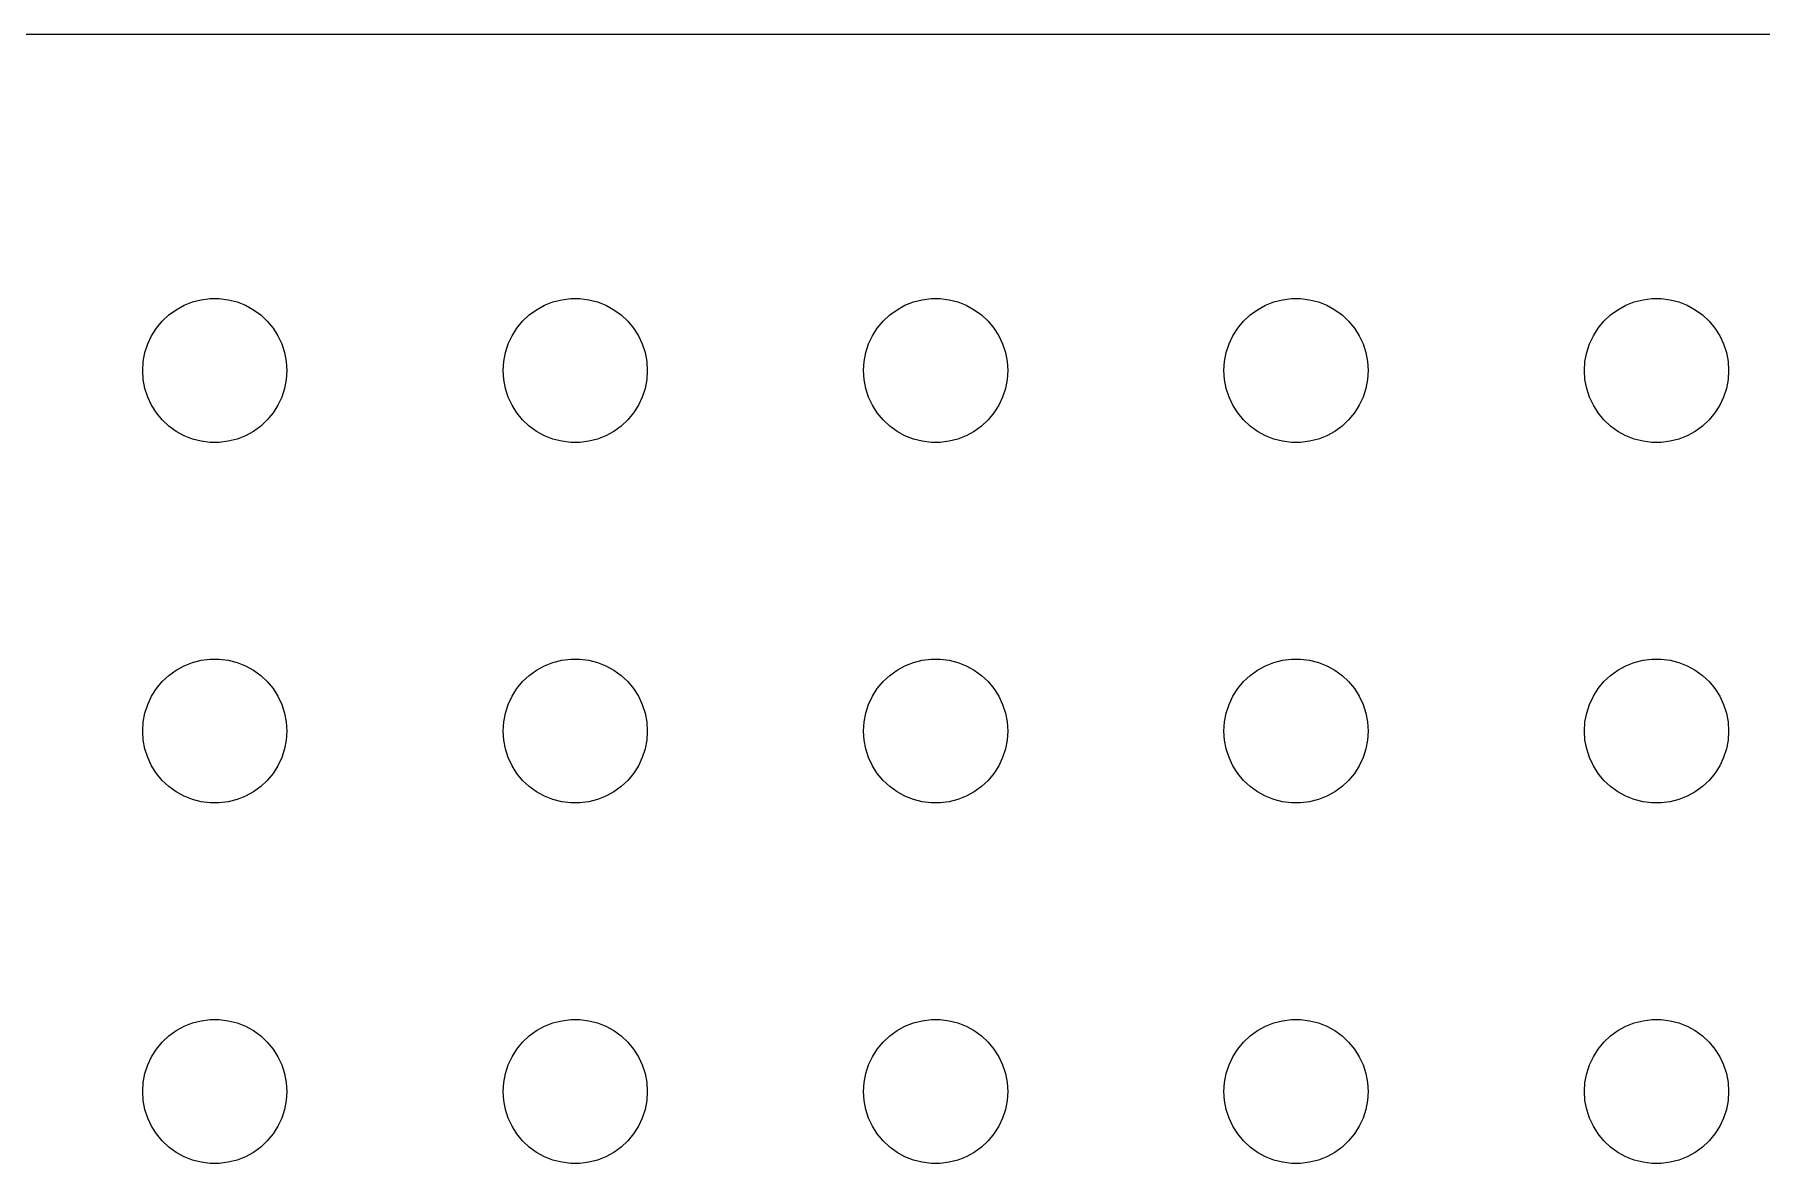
# Model space of a CAD drawing. Header units: metres. Extents: x -134 to 134, y 62 to 166.
# Drawn here: x -3.75 to 32.18, y 142.5 to 165.99 of the extents above; entities that cross this region are included whole.
import ezdxf

# ---------------------------------------------------------------- set-up
doc = ezdxf.new("R2010")
doc.units = ezdxf.units.M

msp = doc.modelspace()

# ---------------------------------------------------------------- linework, layer by layer
for p, q in [((129.814, 165.99), (-129.814, 165.99)), ((-0.95613, 160.156), (-0.80373, 160.266)), ((-0.80373, 160.266), (-0.63866, 160.357)), ((-0.63866, 160.357), (-0.46352, 160.427)), ((-0.46352, 160.427), (-0.28107, 160.473)), ((-0.28107, 160.473), (-0.09418, 160.497)), ((-0.09418, 160.497), (0.09418, 160.497)), ((0.09418, 160.497), (0.28107, 160.473)), ((0.28107, 160.473), (0.46352, 160.427)), ((0.46352, 160.427), (0.63866, 160.357)), ((0.63866, 160.357), (0.80373, 160.266)), ((0.80373, 160.266), (0.95613, 160.156)), ((6.54385, 160.156), (6.69626, 160.266)), ((6.69626, 160.266), (6.86133, 160.357)), ((6.86133, 160.357), (7.03647, 160.427)), ((7.03647, 160.427), (7.21892, 160.473)), ((7.21892, 160.473), (7.40581, 160.497)), ((7.40581, 160.497), (7.59418, 160.497)), ((7.59418, 160.497), (7.78107, 160.473)), ((7.78107, 160.473), (7.96352, 160.427)), ((7.96352, 160.427), (8.13866, 160.357)), ((8.13866, 160.357), (8.30373, 160.266)), ((8.30373, 160.266), (8.45613, 160.156)), ((14.0439, 160.156), (14.1963, 160.266)), ((14.1963, 160.266), (14.3613, 160.357)), ((14.3613, 160.357), (14.5365, 160.427)), ((14.5365, 160.427), (14.7189, 160.473)), ((14.7189, 160.473), (14.9058, 160.497)), ((14.9058, 160.497), (15.0942, 160.497)), ((15.0942, 160.497), (15.2811, 160.473)), ((15.2811, 160.473), (15.4635, 160.427)), ((15.4635, 160.427), (15.6387, 160.357)), ((15.6387, 160.357), (15.8037, 160.266)), ((15.8037, 160.266), (15.9561, 160.156)), ((21.5439, 160.156), (21.6963, 160.266)), ((21.6963, 160.266), (21.8613, 160.357)), ((21.8613, 160.357), (22.0365, 160.427)), ((22.0365, 160.427), (22.2189, 160.473)), ((22.2189, 160.473), (22.4058, 160.497)), ((22.4058, 160.497), (22.5942, 160.497)), ((22.5942, 160.497), (22.7811, 160.473)), ((22.7811, 160.473), (22.9635, 160.427)), ((22.9635, 160.427), (23.1387, 160.357)), ((23.1387, 160.357), (23.3037, 160.266)), ((23.3037, 160.266), (23.4561, 160.156)), ((29.0439, 160.156), (29.1963, 160.266)), ((29.1963, 160.266), (29.3613, 160.357)), ((29.3613, 160.357), (29.5365, 160.427)), ((29.5365, 160.427), (29.7189, 160.473)), ((29.7189, 160.473), (29.9058, 160.497)), ((29.9058, 160.497), (30.0942, 160.497)), ((30.0942, 160.497), (30.2811, 160.473)), ((30.2811, 160.473), (30.4635, 160.427)), ((30.4635, 160.427), (30.6387, 160.357)), ((30.6387, 160.357), (30.8037, 160.266)), ((30.8037, 160.266), (30.9561, 160.156)), ((-1.21352, 159.882), (-1.09344, 160.027)), ((-1.09344, 160.027), (-0.95613, 160.156)), ((0.95613, 160.156), (1.09344, 160.027)), ((1.09344, 160.027), (1.21352, 159.882)), ((6.28647, 159.882), (6.40654, 160.027)), ((6.40654, 160.027), (6.54385, 160.156)), ((8.45613, 160.156), (8.59344, 160.027)), ((8.59344, 160.027), (8.71352, 159.882)), ((13.7865, 159.882), (13.9065, 160.027)), ((13.9065, 160.027), (14.0439, 160.156)), ((15.9561, 160.156), (16.0934, 160.027)), ((16.0934, 160.027), (16.2135, 159.882)), ((21.2865, 159.882), (21.4065, 160.027)), ((21.4065, 160.027), (21.5439, 160.156)), ((23.4561, 160.156), (23.5934, 160.027)), ((23.5934, 160.027), (23.7135, 159.882)), ((28.7865, 159.882), (28.9065, 160.027)), ((28.9065, 160.027), (29.0439, 160.156)), ((30.9561, 160.156), (31.0934, 160.027)), ((31.0934, 160.027), (31.2135, 159.882)), ((-1.45287, 159.373), (-1.39465, 159.552)), ((-1.39465, 159.552), (-1.31445, 159.723)), ((-1.31445, 159.723), (-1.21352, 159.882)), ((1.21352, 159.882), (1.31445, 159.723)), ((1.31445, 159.723), (1.39465, 159.552)), ((1.39465, 159.552), (1.45287, 159.373)), ((6.04712, 159.373), (6.10533, 159.552)), ((6.10533, 159.552), (6.18553, 159.723)), ((6.18553, 159.723), (6.28647, 159.882)), ((8.71352, 159.882), (8.81445, 159.723)), ((8.81445, 159.723), (8.89465, 159.552)), ((8.89465, 159.552), (8.95287, 159.373)), ((13.5471, 159.373), (13.6053, 159.552)), ((13.6053, 159.552), (13.6855, 159.723)), ((13.6855, 159.723), (13.7865, 159.882)), ((16.2135, 159.882), (16.3145, 159.723)), ((16.3145, 159.723), (16.3947, 159.552)), ((16.3947, 159.552), (16.4529, 159.373)), ((21.0471, 159.373), (21.1053, 159.552)), ((21.1053, 159.552), (21.1855, 159.723)), ((21.1855, 159.723), (21.2865, 159.882)), ((23.7135, 159.882), (23.8145, 159.723)), ((23.8145, 159.723), (23.8947, 159.552)), ((23.8947, 159.552), (23.9529, 159.373)), ((28.5471, 159.373), (28.6053, 159.552)), ((28.6053, 159.552), (28.6855, 159.723)), ((28.6855, 159.723), (28.7865, 159.882)), ((31.2135, 159.882), (31.3145, 159.723)), ((31.3145, 159.723), (31.3947, 159.552)), ((31.3947, 159.552), (31.4529, 159.373)), ((-1.5, 159), (-1.48816, 159.188)), ((-1.48816, 159.188), (-1.45287, 159.373)), ((1.45287, 159.373), (1.48816, 159.188)), ((1.48816, 159.188), (1.5, 159)), ((6, 159), (6.01183, 159.188)), ((6.01183, 159.188), (6.04712, 159.373)), ((8.95287, 159.373), (8.98816, 159.188)), ((8.98816, 159.188), (9, 159)), ((13.5, 159), (13.5118, 159.188)), ((13.5118, 159.188), (13.5471, 159.373)), ((16.4529, 159.373), (16.4882, 159.188)), ((16.4882, 159.188), (16.5, 159)), ((21, 159), (21.0118, 159.188)), ((21.0118, 159.188), (21.0471, 159.373)), ((23.9529, 159.373), (23.9882, 159.188)), ((23.9882, 159.188), (24, 159)), ((28.5, 159), (28.5118, 159.188)), ((28.5118, 159.188), (28.5471, 159.373)), ((31.4529, 159.373), (31.4882, 159.188)), ((31.4882, 159.188), (31.5, 159)), ((-1.48816, 158.812), (-1.5, 159)), ((1.5, 159), (1.48816, 158.812)), ((6.01183, 158.812), (6, 159)), ((9, 159), (8.98816, 158.812)), ((13.5118, 158.812), (13.5, 159)), ((16.5, 159), (16.4882, 158.812)), ((21.0118, 158.812), (21, 159)), ((24, 159), (23.9882, 158.812)), ((28.5118, 158.812), (28.5, 159)), ((31.5, 159), (31.4882, 158.812)), ((-1.45287, 158.627), (-1.48816, 158.812)), ((-1.39465, 158.448), (-1.45287, 158.627)), ((1.45287, 158.627), (1.39465, 158.448)), ((1.48816, 158.812), (1.45287, 158.627)), ((6.04712, 158.627), (6.01183, 158.812)), ((6.10533, 158.448), (6.04712, 158.627)), ((8.95287, 158.627), (8.89465, 158.448)), ((8.98816, 158.812), (8.95287, 158.627)), ((13.5471, 158.627), (13.5118, 158.812)), ((13.6053, 158.448), (13.5471, 158.627)), ((16.4529, 158.627), (16.3947, 158.448)), ((16.4882, 158.812), (16.4529, 158.627)), ((21.0471, 158.627), (21.0118, 158.812)), ((21.1053, 158.448), (21.0471, 158.627)), ((23.9529, 158.627), (23.8947, 158.448)), ((23.9882, 158.812), (23.9529, 158.627)), ((28.5471, 158.627), (28.5118, 158.812)), ((28.6053, 158.448), (28.5471, 158.627)), ((31.4529, 158.627), (31.3947, 158.448)), ((31.4882, 158.812), (31.4529, 158.627)), ((-1.31445, 158.277), (-1.39465, 158.448)), ((-1.21352, 158.118), (-1.31445, 158.277)), ((-1.09344, 157.973), (-1.21352, 158.118)), ((1.21352, 158.118), (1.09344, 157.973)), ((1.31445, 158.277), (1.21352, 158.118)), ((1.39465, 158.448), (1.31445, 158.277)), ((6.18553, 158.277), (6.10533, 158.448)), ((6.28647, 158.118), (6.18553, 158.277)), ((6.40654, 157.973), (6.28647, 158.118)), ((8.71352, 158.118), (8.59344, 157.973)), ((8.81445, 158.277), (8.71352, 158.118)), ((8.89465, 158.448), (8.81445, 158.277)), ((13.6855, 158.277), (13.6053, 158.448)), ((13.7865, 158.118), (13.6855, 158.277)), ((13.9065, 157.973), (13.7865, 158.118)), ((16.2135, 158.118), (16.0934, 157.973)), ((16.3145, 158.277), (16.2135, 158.118)), ((16.3947, 158.448), (16.3145, 158.277)), ((21.1855, 158.277), (21.1053, 158.448)), ((21.2865, 158.118), (21.1855, 158.277)), ((21.4065, 157.973), (21.2865, 158.118)), ((23.7135, 158.118), (23.5934, 157.973)), ((23.8145, 158.277), (23.7135, 158.118)), ((23.8947, 158.448), (23.8145, 158.277)), ((28.6855, 158.277), (28.6053, 158.448)), ((28.7865, 158.118), (28.6855, 158.277)), ((28.9065, 157.973), (28.7865, 158.118)), ((31.2135, 158.118), (31.0934, 157.973)), ((31.3145, 158.277), (31.2135, 158.118)), ((31.3947, 158.448), (31.3145, 158.277)), ((-0.95613, 157.844), (-1.09344, 157.973)), ((-0.80373, 157.734), (-0.95613, 157.844)), ((0.95613, 157.844), (0.80373, 157.734)), ((1.09344, 157.973), (0.95613, 157.844)), ((6.54385, 157.844), (6.40654, 157.973)), ((6.69626, 157.734), (6.54385, 157.844)), ((8.45613, 157.844), (8.30373, 157.734)), ((8.59344, 157.973), (8.45613, 157.844)), ((14.0439, 157.844), (13.9065, 157.973)), ((14.1963, 157.734), (14.0439, 157.844)), ((15.9561, 157.844), (15.8037, 157.734)), ((16.0934, 157.973), (15.9561, 157.844)), ((21.5439, 157.844), (21.4065, 157.973)), ((21.6963, 157.734), (21.5439, 157.844)), ((23.4561, 157.844), (23.3037, 157.734)), ((23.5934, 157.973), (23.4561, 157.844)), ((29.0439, 157.844), (28.9065, 157.973)), ((29.1963, 157.734), (29.0439, 157.844)), ((30.9561, 157.844), (30.8037, 157.734)), ((31.0934, 157.973), (30.9561, 157.844)), ((-0.63866, 157.643), (-0.80373, 157.734)), ((-0.46352, 157.573), (-0.63866, 157.643)), ((-0.28107, 157.527), (-0.46352, 157.573)), ((-0.09418, 157.503), (-0.28107, 157.527)), ((0.09418, 157.503), (-0.09418, 157.503)), ((0.28107, 157.527), (0.09418, 157.503)), ((0.46352, 157.573), (0.28107, 157.527)), ((0.63866, 157.643), (0.46352, 157.573)), ((0.80373, 157.734), (0.63866, 157.643)), ((6.86133, 157.643), (6.69626, 157.734)), ((7.03647, 157.573), (6.86133, 157.643)), ((7.21892, 157.527), (7.03647, 157.573)), ((7.40581, 157.503), (7.21892, 157.527)), ((7.59418, 157.503), (7.40581, 157.503)), ((7.78107, 157.527), (7.59418, 157.503)), ((7.96352, 157.573), (7.78107, 157.527)), ((8.13866, 157.643), (7.96352, 157.573)), ((8.30373, 157.734), (8.13866, 157.643)), ((14.3613, 157.643), (14.1963, 157.734)), ((14.5365, 157.573), (14.3613, 157.643)), ((14.7189, 157.527), (14.5365, 157.573)), ((14.9058, 157.503), (14.7189, 157.527)), ((15.0942, 157.503), (14.9058, 157.503)), ((15.2811, 157.527), (15.0942, 157.503)), ((15.4635, 157.573), (15.2811, 157.527)), ((15.6387, 157.643), (15.4635, 157.573)), ((15.8037, 157.734), (15.6387, 157.643)), ((21.8613, 157.643), (21.6963, 157.734)), ((22.0365, 157.573), (21.8613, 157.643)), ((22.2189, 157.527), (22.0365, 157.573)), ((22.4058, 157.503), (22.2189, 157.527)), ((22.5942, 157.503), (22.4058, 157.503)), ((22.7811, 157.527), (22.5942, 157.503)), ((22.9635, 157.573), (22.7811, 157.527)), ((23.1387, 157.643), (22.9635, 157.573)), ((23.3037, 157.734), (23.1387, 157.643)), ((29.3613, 157.643), (29.1963, 157.734)), ((29.5365, 157.573), (29.3613, 157.643)), ((29.7189, 157.527), (29.5365, 157.573)), ((29.9058, 157.503), (29.7189, 157.527)), ((30.0942, 157.503), (29.9058, 157.503)), ((30.2811, 157.527), (30.0942, 157.503)), ((30.4635, 157.573), (30.2811, 157.527)), ((30.6387, 157.643), (30.4635, 157.573)), ((30.8037, 157.734), (30.6387, 157.643)), ((-0.95613, 152.656), (-0.80373, 152.766)), ((-0.80373, 152.766), (-0.63866, 152.857)), ((-0.63866, 152.857), (-0.46352, 152.927)), ((-0.46352, 152.927), (-0.28107, 152.973)), ((-0.28107, 152.973), (-0.09418, 152.997)), ((-0.09418, 152.997), (0.09418, 152.997)), ((0.09418, 152.997), (0.28107, 152.973)), ((0.28107, 152.973), (0.46352, 152.927)), ((0.46352, 152.927), (0.63866, 152.857)), ((0.63866, 152.857), (0.80373, 152.766)), ((0.80373, 152.766), (0.95613, 152.656)), ((6.54385, 152.656), (6.69626, 152.766)), ((6.69626, 152.766), (6.86133, 152.857)), ((6.86133, 152.857), (7.03647, 152.927)), ((7.03647, 152.927), (7.21892, 152.973)), ((7.21892, 152.973), (7.40581, 152.997)), ((7.40581, 152.997), (7.59418, 152.997)), ((7.59418, 152.997), (7.78107, 152.973)), ((7.78107, 152.973), (7.96352, 152.927)), ((7.96352, 152.927), (8.13866, 152.857)), ((8.13866, 152.857), (8.30373, 152.766)), ((8.30373, 152.766), (8.45613, 152.656)), ((14.0439, 152.656), (14.1963, 152.766)), ((14.1963, 152.766), (14.3613, 152.857)), ((14.3613, 152.857), (14.5365, 152.927)), ((14.5365, 152.927), (14.7189, 152.973)), ((14.7189, 152.973), (14.9058, 152.997)), ((14.9058, 152.997), (15.0942, 152.997)), ((15.0942, 152.997), (15.2811, 152.973)), ((15.2811, 152.973), (15.4635, 152.927)), ((15.4635, 152.927), (15.6387, 152.857)), ((15.6387, 152.857), (15.8037, 152.766)), ((15.8037, 152.766), (15.9561, 152.656)), ((21.5439, 152.656), (21.6963, 152.766)), ((21.6963, 152.766), (21.8613, 152.857)), ((21.8613, 152.857), (22.0365, 152.927)), ((22.0365, 152.927), (22.2189, 152.973)), ((22.2189, 152.973), (22.4058, 152.997)), ((22.4058, 152.997), (22.5942, 152.997)), ((22.5942, 152.997), (22.7811, 152.973)), ((22.7811, 152.973), (22.9635, 152.927)), ((22.9635, 152.927), (23.1387, 152.857)), ((23.1387, 152.857), (23.3037, 152.766)), ((23.3037, 152.766), (23.4561, 152.656)), ((29.0439, 152.656), (29.1963, 152.766)), ((29.1963, 152.766), (29.3613, 152.857)), ((29.3613, 152.857), (29.5365, 152.927)), ((29.5365, 152.927), (29.7189, 152.973)), ((29.7189, 152.973), (29.9058, 152.997)), ((29.9058, 152.997), (30.0942, 152.997)), ((30.0942, 152.997), (30.2811, 152.973)), ((30.2811, 152.973), (30.4635, 152.927)), ((30.4635, 152.927), (30.6387, 152.857)), ((30.6387, 152.857), (30.8037, 152.766)), ((30.8037, 152.766), (30.9561, 152.656)), ((-1.31445, 152.223), (-1.21352, 152.382)), ((-1.21352, 152.382), (-1.09344, 152.527)), ((-1.09344, 152.527), (-0.95613, 152.656)), ((0.95613, 152.656), (1.09344, 152.527)), ((1.09344, 152.527), (1.21352, 152.382)), ((1.21352, 152.382), (1.31445, 152.223)), ((6.18553, 152.223), (6.28647, 152.382)), ((6.28647, 152.382), (6.40654, 152.527)), ((6.40654, 152.527), (6.54385, 152.656)), ((8.45613, 152.656), (8.59344, 152.527)), ((8.59344, 152.527), (8.71352, 152.382)), ((8.71352, 152.382), (8.81445, 152.223)), ((13.6855, 152.223), (13.7865, 152.382)), ((13.7865, 152.382), (13.9065, 152.527)), ((13.9065, 152.527), (14.0439, 152.656)), ((15.9561, 152.656), (16.0934, 152.527)), ((16.0934, 152.527), (16.2135, 152.382)), ((16.2135, 152.382), (16.3145, 152.223)), ((21.1855, 152.223), (21.2865, 152.382)), ((21.2865, 152.382), (21.4065, 152.527)), ((21.4065, 152.527), (21.5439, 152.656)), ((23.4561, 152.656), (23.5934, 152.527)), ((23.5934, 152.527), (23.7135, 152.382)), ((23.7135, 152.382), (23.8145, 152.223)), ((28.6855, 152.223), (28.7865, 152.382)), ((28.7865, 152.382), (28.9065, 152.527)), ((28.9065, 152.527), (29.0439, 152.656)), ((30.9561, 152.656), (31.0934, 152.527)), ((31.0934, 152.527), (31.2135, 152.382)), ((31.2135, 152.382), (31.3145, 152.223)), ((-1.45287, 151.873), (-1.39465, 152.052)), ((-1.39465, 152.052), (-1.31445, 152.223)), ((1.31445, 152.223), (1.39465, 152.052)), ((1.39465, 152.052), (1.45287, 151.873)), ((6.04712, 151.873), (6.10533, 152.052)), ((6.10533, 152.052), (6.18553, 152.223)), ((8.81445, 152.223), (8.89465, 152.052)), ((8.89465, 152.052), (8.95287, 151.873)), ((13.5471, 151.873), (13.6053, 152.052)), ((13.6053, 152.052), (13.6855, 152.223)), ((16.3145, 152.223), (16.3947, 152.052)), ((16.3947, 152.052), (16.4529, 151.873)), ((21.0471, 151.873), (21.1053, 152.052)), ((21.1053, 152.052), (21.1855, 152.223)), ((23.8145, 152.223), (23.8947, 152.052)), ((23.8947, 152.052), (23.9529, 151.873)), ((28.5471, 151.873), (28.6053, 152.052)), ((28.6053, 152.052), (28.6855, 152.223)), ((31.3145, 152.223), (31.3947, 152.052)), ((31.3947, 152.052), (31.4529, 151.873)), ((-1.5, 151.5), (-1.48816, 151.688)), ((-1.48816, 151.688), (-1.45287, 151.873)), ((1.45287, 151.873), (1.48816, 151.688)), ((1.48816, 151.688), (1.5, 151.5)), ((6, 151.5), (6.01183, 151.688)), ((6.01183, 151.688), (6.04712, 151.873)), ((8.95287, 151.873), (8.98816, 151.688)), ((8.98816, 151.688), (9, 151.5)), ((13.5, 151.5), (13.5118, 151.688)), ((13.5118, 151.688), (13.5471, 151.873)), ((16.4529, 151.873), (16.4882, 151.688)), ((16.4882, 151.688), (16.5, 151.5)), ((21, 151.5), (21.0118, 151.688)), ((21.0118, 151.688), (21.0471, 151.873)), ((23.9529, 151.873), (23.9882, 151.688)), ((23.9882, 151.688), (24, 151.5)), ((28.5, 151.5), (28.5118, 151.688)), ((28.5118, 151.688), (28.5471, 151.873)), ((31.4529, 151.873), (31.4882, 151.688)), ((31.4882, 151.688), (31.5, 151.5)), ((-1.48816, 151.312), (-1.5, 151.5)), ((-1.45287, 151.127), (-1.48816, 151.312)), ((1.48816, 151.312), (1.45287, 151.127)), ((1.5, 151.5), (1.48816, 151.312)), ((6.01183, 151.312), (6, 151.5)), ((6.04712, 151.127), (6.01183, 151.312)), ((8.98816, 151.312), (8.95287, 151.127)), ((9, 151.5), (8.98816, 151.312)), ((13.5118, 151.312), (13.5, 151.5)), ((13.5471, 151.127), (13.5118, 151.312)), ((16.4882, 151.312), (16.4529, 151.127)), ((16.5, 151.5), (16.4882, 151.312)), ((21.0118, 151.312), (21, 151.5)), ((21.0471, 151.127), (21.0118, 151.312)), ((23.9882, 151.312), (23.9529, 151.127)), ((24, 151.5), (23.9882, 151.312)), ((28.5118, 151.312), (28.5, 151.5)), ((28.5471, 151.127), (28.5118, 151.312)), ((31.4882, 151.312), (31.4529, 151.127)), ((31.5, 151.5), (31.4882, 151.312)), ((-1.39465, 150.948), (-1.45287, 151.127)), ((-1.31445, 150.777), (-1.39465, 150.948)), ((1.39465, 150.948), (1.31445, 150.777)), ((1.45287, 151.127), (1.39465, 150.948)), ((6.10533, 150.948), (6.04712, 151.127)), ((6.18553, 150.777), (6.10533, 150.948)), ((8.89465, 150.948), (8.81445, 150.777)), ((8.95287, 151.127), (8.89465, 150.948)), ((13.6053, 150.948), (13.5471, 151.127)), ((13.6855, 150.777), (13.6053, 150.948)), ((16.3947, 150.948), (16.3145, 150.777)), ((16.4529, 151.127), (16.3947, 150.948)), ((21.1053, 150.948), (21.0471, 151.127)), ((21.1855, 150.777), (21.1053, 150.948)), ((23.8947, 150.948), (23.8145, 150.777)), ((23.9529, 151.127), (23.8947, 150.948)), ((28.6053, 150.948), (28.5471, 151.127)), ((28.6855, 150.777), (28.6053, 150.948)), ((31.3947, 150.948), (31.3145, 150.777)), ((31.4529, 151.127), (31.3947, 150.948)), ((-1.21352, 150.618), (-1.31445, 150.777)), ((-1.09344, 150.473), (-1.21352, 150.618)), ((1.21352, 150.618), (1.09344, 150.473)), ((1.31445, 150.777), (1.21352, 150.618)), ((6.28647, 150.618), (6.18553, 150.777)), ((6.40654, 150.473), (6.28647, 150.618)), ((8.71352, 150.618), (8.59344, 150.473)), ((8.81445, 150.777), (8.71352, 150.618)), ((13.7865, 150.618), (13.6855, 150.777)), ((13.9065, 150.473), (13.7865, 150.618)), ((16.2135, 150.618), (16.0934, 150.473)), ((16.3145, 150.777), (16.2135, 150.618)), ((21.2865, 150.618), (21.1855, 150.777)), ((21.4065, 150.473), (21.2865, 150.618)), ((23.7135, 150.618), (23.5934, 150.473)), ((23.8145, 150.777), (23.7135, 150.618)), ((28.7865, 150.618), (28.6855, 150.777)), ((28.9065, 150.473), (28.7865, 150.618)), ((31.2135, 150.618), (31.0934, 150.473)), ((31.3145, 150.777), (31.2135, 150.618)), ((-0.95613, 150.344), (-1.09344, 150.473)), ((-0.80373, 150.234), (-0.95613, 150.344)), ((-0.63866, 150.143), (-0.80373, 150.234)), ((0.80373, 150.234), (0.63866, 150.143)), ((0.95613, 150.344), (0.80373, 150.234)), ((1.09344, 150.473), (0.95613, 150.344)), ((6.54385, 150.344), (6.40654, 150.473)), ((6.69626, 150.234), (6.54385, 150.344)), ((6.86133, 150.143), (6.69626, 150.234)), ((8.30373, 150.234), (8.13866, 150.143)), ((8.45613, 150.344), (8.30373, 150.234)), ((8.59344, 150.473), (8.45613, 150.344)), ((14.0439, 150.344), (13.9065, 150.473)), ((14.1963, 150.234), (14.0439, 150.344)), ((14.3613, 150.143), (14.1963, 150.234)), ((15.8037, 150.234), (15.6387, 150.143)), ((15.9561, 150.344), (15.8037, 150.234)), ((16.0934, 150.473), (15.9561, 150.344)), ((21.5439, 150.344), (21.4065, 150.473)), ((21.6963, 150.234), (21.5439, 150.344)), ((21.8613, 150.143), (21.6963, 150.234)), ((23.3037, 150.234), (23.1387, 150.143)), ((23.4561, 150.344), (23.3037, 150.234)), ((23.5934, 150.473), (23.4561, 150.344)), ((29.0439, 150.344), (28.9065, 150.473)), ((29.1963, 150.234), (29.0439, 150.344)), ((29.3613, 150.143), (29.1963, 150.234)), ((30.8037, 150.234), (30.6387, 150.143)), ((30.9561, 150.344), (30.8037, 150.234)), ((31.0934, 150.473), (30.9561, 150.344)), ((-0.46352, 150.073), (-0.63866, 150.143)), ((-0.28107, 150.027), (-0.46352, 150.073)), ((-0.09418, 150.003), (-0.28107, 150.027)), ((0.09418, 150.003), (-0.09418, 150.003)), ((0.28107, 150.027), (0.09418, 150.003)), ((0.46352, 150.073), (0.28107, 150.027)), ((0.63866, 150.143), (0.46352, 150.073)), ((7.03647, 150.073), (6.86133, 150.143)), ((7.21892, 150.027), (7.03647, 150.073)), ((7.40581, 150.003), (7.21892, 150.027)), ((7.59418, 150.003), (7.40581, 150.003)), ((7.78107, 150.027), (7.59418, 150.003)), ((7.96352, 150.073), (7.78107, 150.027)), ((8.13866, 150.143), (7.96352, 150.073)), ((14.5365, 150.073), (14.3613, 150.143)), ((14.7189, 150.027), (14.5365, 150.073)), ((14.9058, 150.003), (14.7189, 150.027)), ((15.0942, 150.003), (14.9058, 150.003)), ((15.2811, 150.027), (15.0942, 150.003)), ((15.4635, 150.073), (15.2811, 150.027)), ((15.6387, 150.143), (15.4635, 150.073)), ((22.0365, 150.073), (21.8613, 150.143)), ((22.2189, 150.027), (22.0365, 150.073)), ((22.4058, 150.003), (22.2189, 150.027)), ((22.5942, 150.003), (22.4058, 150.003)), ((22.7811, 150.027), (22.5942, 150.003)), ((22.9635, 150.073), (22.7811, 150.027)), ((23.1387, 150.143), (22.9635, 150.073)), ((29.5365, 150.073), (29.3613, 150.143)), ((29.7189, 150.027), (29.5365, 150.073)), ((29.9058, 150.003), (29.7189, 150.027)), ((30.0942, 150.003), (29.9058, 150.003)), ((30.2811, 150.027), (30.0942, 150.003)), ((30.4635, 150.073), (30.2811, 150.027)), ((30.6387, 150.143), (30.4635, 150.073)), ((-0.95613, 145.156), (-0.80373, 145.266)), ((-0.80373, 145.266), (-0.63866, 145.357)), ((-0.63866, 145.357), (-0.46352, 145.427)), ((-0.46352, 145.427), (-0.28107, 145.473)), ((-0.28107, 145.473), (-0.09418, 145.497)), ((-0.09418, 145.497), (0.09418, 145.497)), ((0.09418, 145.497), (0.28107, 145.473)), ((0.28107, 145.473), (0.46352, 145.427)), ((0.46352, 145.427), (0.63866, 145.357)), ((0.63866, 145.357), (0.80373, 145.266)), ((0.80373, 145.266), (0.95613, 145.156)), ((6.54385, 145.156), (6.69626, 145.266)), ((6.69626, 145.266), (6.86133, 145.357)), ((6.86133, 145.357), (7.03647, 145.427)), ((7.03647, 145.427), (7.21892, 145.473)), ((7.21892, 145.473), (7.40581, 145.497)), ((7.40581, 145.497), (7.59418, 145.497)), ((7.59418, 145.497), (7.78107, 145.473)), ((7.78107, 145.473), (7.96352, 145.427)), ((7.96352, 145.427), (8.13866, 145.357)), ((8.13866, 145.357), (8.30373, 145.266)), ((8.30373, 145.266), (8.45613, 145.156)), ((14.0439, 145.156), (14.1963, 145.266)), ((14.1963, 145.266), (14.3613, 145.357)), ((14.3613, 145.357), (14.5365, 145.427)), ((14.5365, 145.427), (14.7189, 145.473)), ((14.7189, 145.473), (14.9058, 145.497)), ((14.9058, 145.497), (15.0942, 145.497)), ((15.0942, 145.497), (15.2811, 145.473)), ((15.2811, 145.473), (15.4635, 145.427)), ((15.4635, 145.427), (15.6387, 145.357)), ((15.6387, 145.357), (15.8037, 145.266)), ((15.8037, 145.266), (15.9561, 145.156)), ((21.5439, 145.156), (21.6963, 145.266)), ((21.6963, 145.266), (21.8613, 145.357)), ((21.8613, 145.357), (22.0365, 145.427)), ((22.0365, 145.427), (22.2189, 145.473)), ((22.2189, 145.473), (22.4058, 145.497)), ((22.4058, 145.497), (22.5942, 145.497)), ((22.5942, 145.497), (22.7811, 145.473)), ((22.7811, 145.473), (22.9635, 145.427)), ((22.9635, 145.427), (23.1387, 145.357)), ((23.1387, 145.357), (23.3037, 145.266)), ((23.3037, 145.266), (23.4561, 145.156)), ((29.0439, 145.156), (29.1963, 145.266)), ((29.1963, 145.266), (29.3613, 145.357)), ((29.3613, 145.357), (29.5365, 145.427)), ((29.5365, 145.427), (29.7189, 145.473)), ((29.7189, 145.473), (29.9058, 145.497)), ((29.9058, 145.497), (30.0942, 145.497)), ((30.0942, 145.497), (30.2811, 145.473)), ((30.2811, 145.473), (30.4635, 145.427)), ((30.4635, 145.427), (30.6387, 145.357)), ((30.6387, 145.357), (30.8037, 145.266)), ((30.8037, 145.266), (30.9561, 145.156)), ((-1.31445, 144.723), (-1.21352, 144.882)), ((-1.21352, 144.882), (-1.09344, 145.027)), ((-1.09344, 145.027), (-0.95613, 145.156)), ((0.95613, 145.156), (1.09344, 145.027)), ((1.09344, 145.027), (1.21352, 144.882)), ((1.21352, 144.882), (1.31445, 144.723)), ((6.18553, 144.723), (6.28647, 144.882)), ((6.28647, 144.882), (6.40654, 145.027)), ((6.40654, 145.027), (6.54385, 145.156)), ((8.45613, 145.156), (8.59344, 145.027)), ((8.59344, 145.027), (8.71352, 144.882)), ((8.71352, 144.882), (8.81445, 144.723)), ((13.6855, 144.723), (13.7865, 144.882)), ((13.7865, 144.882), (13.9065, 145.027)), ((13.9065, 145.027), (14.0439, 145.156)), ((15.9561, 145.156), (16.0934, 145.027)), ((16.0934, 145.027), (16.2135, 144.882)), ((16.2135, 144.882), (16.3145, 144.723)), ((21.1855, 144.723), (21.2865, 144.882)), ((21.2865, 144.882), (21.4065, 145.027)), ((21.4065, 145.027), (21.5439, 145.156)), ((23.4561, 145.156), (23.5934, 145.027)), ((23.5934, 145.027), (23.7135, 144.882)), ((23.7135, 144.882), (23.8145, 144.723)), ((28.6855, 144.723), (28.7865, 144.882)), ((28.7865, 144.882), (28.9065, 145.027)), ((28.9065, 145.027), (29.0439, 145.156)), ((30.9561, 145.156), (31.0934, 145.027)), ((31.0934, 145.027), (31.2135, 144.882)), ((31.2135, 144.882), (31.3145, 144.723)), ((-1.45287, 144.373), (-1.39465, 144.552)), ((-1.39465, 144.552), (-1.31445, 144.723)), ((1.31445, 144.723), (1.39465, 144.552)), ((1.39465, 144.552), (1.45287, 144.373)), ((6.04712, 144.373), (6.10533, 144.552)), ((6.10533, 144.552), (6.18553, 144.723)), ((8.81445, 144.723), (8.89465, 144.552)), ((8.89465, 144.552), (8.95287, 144.373)), ((13.5471, 144.373), (13.6053, 144.552)), ((13.6053, 144.552), (13.6855, 144.723)), ((16.3145, 144.723), (16.3947, 144.552)), ((16.3947, 144.552), (16.4529, 144.373)), ((21.0471, 144.373), (21.1053, 144.552)), ((21.1053, 144.552), (21.1855, 144.723)), ((23.8145, 144.723), (23.8947, 144.552)), ((23.8947, 144.552), (23.9529, 144.373)), ((28.5471, 144.373), (28.6053, 144.552)), ((28.6053, 144.552), (28.6855, 144.723)), ((31.3145, 144.723), (31.3947, 144.552)), ((31.3947, 144.552), (31.4529, 144.373)), ((-1.5, 144), (-1.48816, 144.188)), ((-1.48816, 144.188), (-1.45287, 144.373)), ((1.45287, 144.373), (1.48816, 144.188)), ((1.48816, 144.188), (1.5, 144)), ((6, 144), (6.01183, 144.188)), ((6.01183, 144.188), (6.04712, 144.373)), ((8.95287, 144.373), (8.98816, 144.188)), ((8.98816, 144.188), (9, 144)), ((13.5, 144), (13.5118, 144.188)), ((13.5118, 144.188), (13.5471, 144.373)), ((16.4529, 144.373), (16.4882, 144.188)), ((16.4882, 144.188), (16.5, 144)), ((21, 144), (21.0118, 144.188)), ((21.0118, 144.188), (21.0471, 144.373)), ((23.9529, 144.373), (23.9882, 144.188)), ((23.9882, 144.188), (24, 144)), ((28.5, 144), (28.5118, 144.188)), ((28.5118, 144.188), (28.5471, 144.373)), ((31.4529, 144.373), (31.4882, 144.188)), ((31.4882, 144.188), (31.5, 144)), ((-1.48816, 143.812), (-1.5, 144)), ((-1.45287, 143.627), (-1.48816, 143.812)), ((1.48816, 143.812), (1.45287, 143.627)), ((1.5, 144), (1.48816, 143.812)), ((6.01183, 143.812), (6, 144)), ((6.04712, 143.627), (6.01183, 143.812)), ((8.98816, 143.812), (8.95287, 143.627)), ((9, 144), (8.98816, 143.812)), ((13.5118, 143.812), (13.5, 144)), ((13.5471, 143.627), (13.5118, 143.812)), ((16.4882, 143.812), (16.4529, 143.627)), ((16.5, 144), (16.4882, 143.812)), ((21.0118, 143.812), (21, 144)), ((21.0471, 143.627), (21.0118, 143.812)), ((23.9882, 143.812), (23.9529, 143.627)), ((24, 144), (23.9882, 143.812)), ((28.5118, 143.812), (28.5, 144)), ((28.5471, 143.627), (28.5118, 143.812)), ((31.4882, 143.812), (31.4529, 143.627)), ((31.5, 144), (31.4882, 143.812)), ((-1.39465, 143.448), (-1.45287, 143.627)), ((-1.31445, 143.277), (-1.39465, 143.448)), ((1.39465, 143.448), (1.31445, 143.277)), ((1.45287, 143.627), (1.39465, 143.448)), ((6.10533, 143.448), (6.04712, 143.627)), ((6.18553, 143.277), (6.10533, 143.448)), ((8.89465, 143.448), (8.81445, 143.277)), ((8.95287, 143.627), (8.89465, 143.448)), ((13.6053, 143.448), (13.5471, 143.627)), ((13.6855, 143.277), (13.6053, 143.448)), ((16.3947, 143.448), (16.3145, 143.277)), ((16.4529, 143.627), (16.3947, 143.448)), ((21.1053, 143.448), (21.0471, 143.627)), ((21.1855, 143.277), (21.1053, 143.448)), ((23.8947, 143.448), (23.8145, 143.277)), ((23.9529, 143.627), (23.8947, 143.448)), ((28.6053, 143.448), (28.5471, 143.627)), ((28.6855, 143.277), (28.6053, 143.448)), ((31.3947, 143.448), (31.3145, 143.277)), ((31.4529, 143.627), (31.3947, 143.448)), ((-1.21352, 143.118), (-1.31445, 143.277)), ((-1.09344, 142.973), (-1.21352, 143.118)), ((1.21352, 143.118), (1.09344, 142.973)), ((1.31445, 143.277), (1.21352, 143.118)), ((6.28647, 143.118), (6.18553, 143.277)), ((6.40654, 142.973), (6.28647, 143.118)), ((8.71352, 143.118), (8.59344, 142.973)), ((8.81445, 143.277), (8.71352, 143.118)), ((13.7865, 143.118), (13.6855, 143.277)), ((13.9065, 142.973), (13.7865, 143.118)), ((16.2135, 143.118), (16.0934, 142.973)), ((16.3145, 143.277), (16.2135, 143.118)), ((21.2865, 143.118), (21.1855, 143.277)), ((21.4065, 142.973), (21.2865, 143.118)), ((23.7135, 143.118), (23.5934, 142.973)), ((23.8145, 143.277), (23.7135, 143.118)), ((28.7865, 143.118), (28.6855, 143.277)), ((28.9065, 142.973), (28.7865, 143.118)), ((31.2135, 143.118), (31.0934, 142.973)), ((31.3145, 143.277), (31.2135, 143.118)), ((-0.95613, 142.844), (-1.09344, 142.973)), ((-0.80373, 142.734), (-0.95613, 142.844)), ((-0.63866, 142.643), (-0.80373, 142.734)), ((0.80373, 142.734), (0.63866, 142.643)), ((0.95613, 142.844), (0.80373, 142.734)), ((1.09344, 142.973), (0.95613, 142.844)), ((6.54385, 142.844), (6.40654, 142.973)), ((6.69626, 142.734), (6.54385, 142.844)), ((6.86133, 142.643), (6.69626, 142.734)), ((8.30373, 142.734), (8.13866, 142.643)), ((8.45613, 142.844), (8.30373, 142.734)), ((8.59344, 142.973), (8.45613, 142.844)), ((14.0439, 142.844), (13.9065, 142.973)), ((14.1963, 142.734), (14.0439, 142.844)), ((14.3613, 142.643), (14.1963, 142.734)), ((15.8037, 142.734), (15.6387, 142.643)), ((15.9561, 142.844), (15.8037, 142.734)), ((16.0934, 142.973), (15.9561, 142.844)), ((21.5439, 142.844), (21.4065, 142.973)), ((21.6963, 142.734), (21.5439, 142.844)), ((21.8613, 142.643), (21.6963, 142.734)), ((23.3037, 142.734), (23.1387, 142.643)), ((23.4561, 142.844), (23.3037, 142.734)), ((23.5934, 142.973), (23.4561, 142.844)), ((29.0439, 142.844), (28.9065, 142.973)), ((29.1963, 142.734), (29.0439, 142.844)), ((29.3613, 142.643), (29.1963, 142.734)), ((30.8037, 142.734), (30.6387, 142.643)), ((30.9561, 142.844), (30.8037, 142.734)), ((31.0934, 142.973), (30.9561, 142.844)), ((-0.46352, 142.573), (-0.63866, 142.643)), ((-0.28107, 142.527), (-0.46352, 142.573)), ((-0.09418, 142.503), (-0.28107, 142.527)), ((0.09418, 142.503), (-0.09418, 142.503)), ((0.28107, 142.527), (0.09418, 142.503)), ((0.46352, 142.573), (0.28107, 142.527)), ((0.63866, 142.643), (0.46352, 142.573)), ((7.03647, 142.573), (6.86133, 142.643)), ((7.21892, 142.527), (7.03647, 142.573)), ((7.40581, 142.503), (7.21892, 142.527)), ((7.59418, 142.503), (7.40581, 142.503)), ((7.78107, 142.527), (7.59418, 142.503)), ((7.96352, 142.573), (7.78107, 142.527)), ((8.13866, 142.643), (7.96352, 142.573)), ((14.5365, 142.573), (14.3613, 142.643)), ((14.7189, 142.527), (14.5365, 142.573)), ((14.9058, 142.503), (14.7189, 142.527)), ((15.0942, 142.503), (14.9058, 142.503)), ((15.2811, 142.527), (15.0942, 142.503)), ((15.4635, 142.573), (15.2811, 142.527)), ((15.6387, 142.643), (15.4635, 142.573)), ((22.0365, 142.573), (21.8613, 142.643)), ((22.2189, 142.527), (22.0365, 142.573)), ((22.4058, 142.503), (22.2189, 142.527)), ((22.5942, 142.503), (22.4058, 142.503)), ((22.7811, 142.527), (22.5942, 142.503)), ((22.9635, 142.573), (22.7811, 142.527)), ((23.1387, 142.643), (22.9635, 142.573)), ((29.5365, 142.573), (29.3613, 142.643)), ((29.7189, 142.527), (29.5365, 142.573)), ((29.9058, 142.503), (29.7189, 142.527)), ((30.0942, 142.503), (29.9058, 142.503)), ((30.2811, 142.527), (30.0942, 142.503)), ((30.4635, 142.573), (30.2811, 142.527)), ((30.6387, 142.643), (30.4635, 142.573))]:
    msp.add_line(p, q)

doc.saveas('drawing.dxf')
